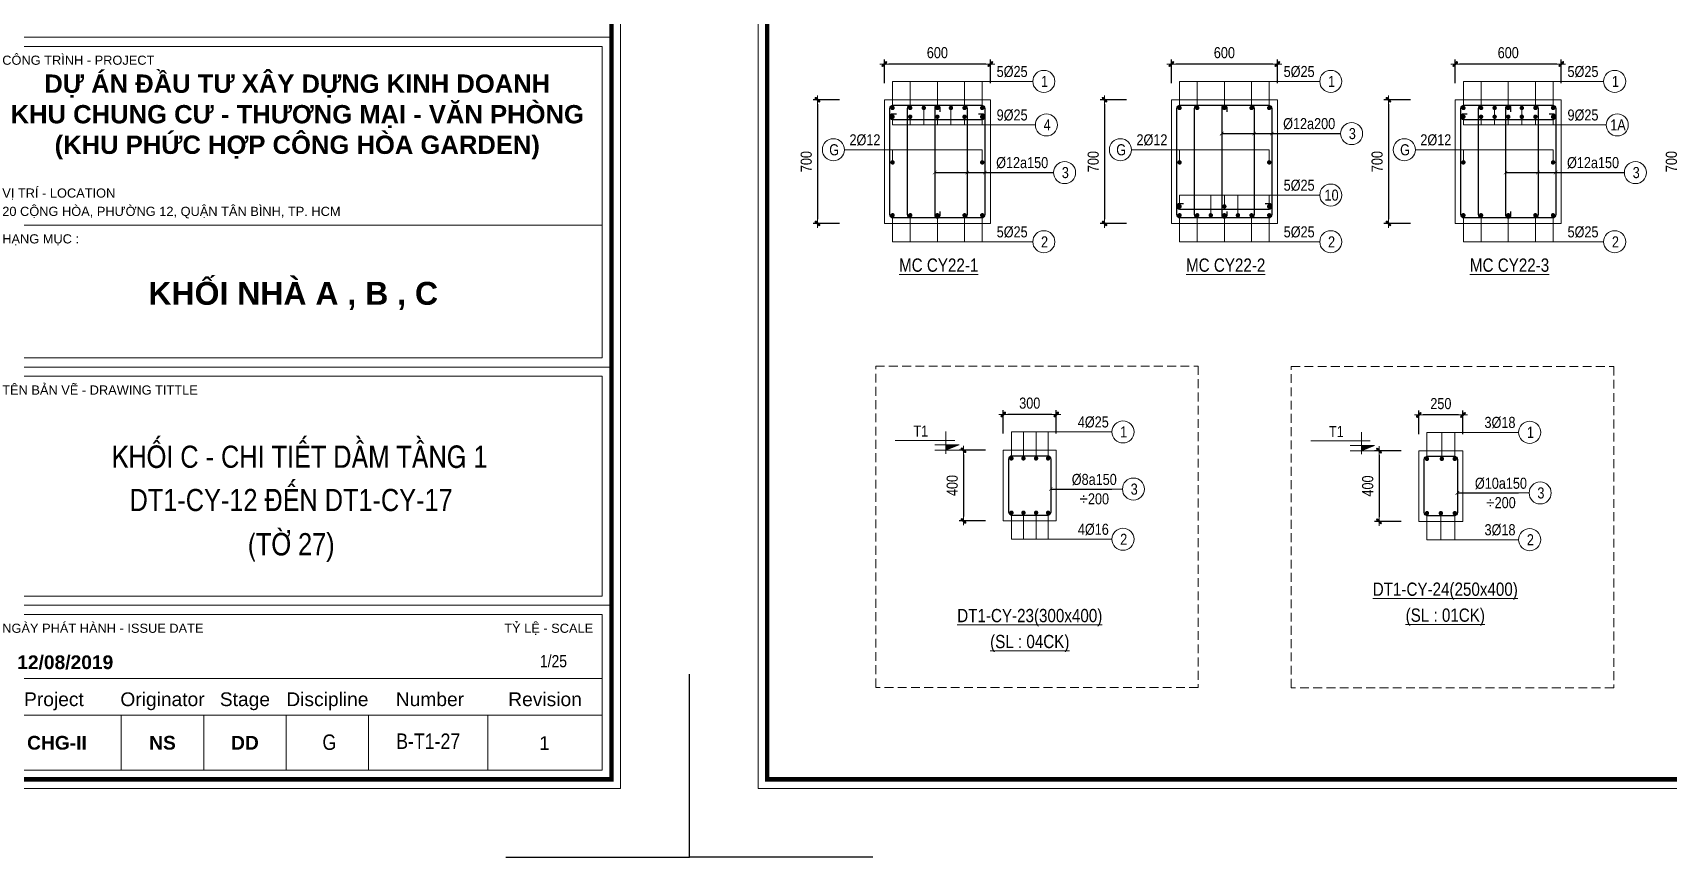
# Model space of a CAD drawing. Header units: millimetres. Extents: x 397144 to 8960116, y 345581 to 674207.
# Drawn here: x 5080753 to 5090010, y 602096 to 606763 of the extents above; entities that cross this region are included whole.
import ezdxf
from ezdxf.enums import TextEntityAlignment as Align

# ---------------------------------------------------------------- set-up
doc = ezdxf.new("R2010")
doc.units = ezdxf.units.MM
doc.header["$PDSIZE"] = -10
doc.linetypes.add('CENTER', pattern=[2, 1.25, -0.25, 0.25, -0.25])
doc.linetypes.add('HIDDEN', pattern=[0.375, 0.25, -0.125])
doc.layers.get('0').update_dxf_attribs({"linetype": 'CONTINUOUS'})
doc.layers.get('Defpoints').update_dxf_attribs({"color": 12, "linetype": 'CONTINUOUS'})
for name, color, linetype, lineweight in [('CDAI', 8, 'CONTINUOUS', 30), ('CHUNHO', 7, 'CENTER', 13), ('CTHEP', 2, 'CONTINUOUS', 50), ('DBAO', 3, 'CONTINUOUS', 20), ('DGIONG', 4, 'CONTINUOUS', 13), ('KTH', 150, 'CONTINUOUS', 5), ('Net khuat', 8, 'HIDDEN', 13), ('STICK', 1, 'CONTINUOUS', 9), ('TEXT', 7, 'CONTINUOUS', 15)]:
    doc.layers.add(name, color=color, linetype=linetype, lineweight=lineweight)
doc.layers.add('HATCH', color=7, linetype='CONTINUOUS', lineweight=5, true_color=0x2491ff)
doc.styles.add('CHG_XX_Khung ten$0$A1 BORDER$0$ARIAL', font='arial.ttf')
doc.styles.add('CHG_XX_Khung ten$0$A1 BORDER$0$Arial - Bold', font='arialbd.ttf', dxfattribs={"height": 2.5})
doc.styles.add('CHG_XX_Khung ten$0$arial', font='arial.ttf')
doc.styles.add('Star-HelCon', font='VHELVCN_0.TTF')
doc.styles.add('TTP-HelCon', font='VHELVCN_0.TTF')
doc.styles.add('VNI-HELVE-CONDENSE', font='VHELVCN_0.TTF')
doc.dimstyles.new('kc-25', dxfattribs={"dimtxt": 62.5, "dimasz": 20, "dimexe": 20, "dimexo": 50, "dimgap": 25, "dimtad": 3, "dimdec": 0, "dimzin": 0, "dimdsep": 46, "dimtxsty": 'VNI-HELVE-CONDENSE', "dimblk": 'DIM', "dimcen": 2.5, "dimclrd": 256, "dimclre": 154, "dimclrt": 7, "dimaunit": 1, "dimadec": 0, "dimazin": 0, "dimtfac": 1, "dimtdec": 0, "dimtix": 1, "dimtmove": 0, "dimatfit": 3, "dimldrblk": 'DOT', "dimfxl": 1, "dimtolj": 1, "dimtzin": 0, "dimarcsym": 0})
doc.dimstyles.new('TTP-25', dxfattribs={"dimscale": 25, "dimtxt": 2.5, "dimasz": 1, "dimexe": 1, "dimexo": 1, "dimgap": 0.09, "dimtad": 0, "dimdec": 4, "dimrnd": 5, "dimzin": 9, "dimdsep": 46, "dimtxsty": 'TTP-HelCon', "dimblk": 'Stick1', "dimcen": 0.09, "dimdle": 1.5, "dimclrd": 256, "dimclre": 256, "dimclrt": 7, "dimadec": 0, "dimazin": 0, "dimtfac": 1, "dimtdec": 4, "dimtmove": 0, "dimatfit": 3, "dimldrblk": '_ArchTick1', "dimfxl": 1, "dimtvp": 1, "dimtolj": 1, "dimtzin": 0, "dimarcsym": 0})

# ---------------------------------------------------------------- blocks, each defined once
blk = doc.blocks.new('Stick1')
at = {"layer": 'STICK'}
h = blk.add_hatch(color=256, dxfattribs=at)
edge = h.paths.add_edge_path()
edge.add_line((0.3, 0.5), (-0.5, -0.3))
edge.add_arc((-0.4, -0.4), 0.141, 135, 315)
edge.add_line((-0.3, -0.5), (0.5, 0.3))
edge.add_arc((0.4, 0.4), 0.141, 315, 495)
blk.add_line((1, 0), (-1, 0), dxfattribs=at)
blk.add_lwpolyline([(0.3, 0.5), (-0.5, -0.3, 1), (-0.3, -0.5), (0.5, 0.3, 1), (0.3, 0.5, 1)], format="xyb", dxfattribs=at)
blk = doc.blocks.new('*D1561')
at = {"layer": 'Defpoints', "color": 0, "ltscale": 500, "transparency": 16777216}
for p in [(5086246.6, 604602.3), (5086246.6, 604469), (5086546.6, 604469)]:
    blk.add_point(p, dxfattribs=at)
at = {"layer": 'KTH', "lineweight": -2, "ltscale": 500, "transparency": 16777216}
for p, q in [((5086246.6, 604494), (5086246.6, 604627.3)), ((5086521.6, 604602.3), (5086271.6, 604602.3)), ((5086546.6, 604494), (5086546.6, 604627.3))]:
    blk.add_line(p, q, dxfattribs=at)
at = {"layer": 'KTH', "lineweight": -2, "ltscale": 500, "transparency": 16777216, "xscale": 25, "yscale": 25, "zscale": 25, "rotation": 180}
blk.add_blockref('Stick1', (5086246.6, 604602.3), dxfattribs=at)
at = {"layer": 'KTH', "lineweight": -2, "ltscale": 500, "transparency": 16777216, "xscale": 25, "yscale": 25, "zscale": 25}
blk.add_blockref('Stick1', (5086546.6, 604602.3), dxfattribs=at)
at = {"layer": 'KTH', "color": 7, "ltscale": 500, "transparency": 16777216, "insert": (5086396.6, 604666.1), "char_height": 62.5, "attachment_point": 5, "style": 'TTP-HelCon'}
blk.add_mtext('\\A1;300', dxfattribs=at)
blk = doc.blocks.new('_ArchTick1')
at = {"color": 0, "const_width": 3.81}
blk.add_lwpolyline([(-12.7, -12.7), (12.7, 12.7)], dxfattribs=at)
blk = doc.blocks.new('*D1562')
at = {"layer": 'Defpoints', "color": 0, "ltscale": 500, "transparency": 16777216}
for p in [(5086171.4, 604400), (5086021.6, 604000), (5086171.4, 604000)]:
    blk.add_point(p, dxfattribs=at)
at = {"layer": 'KTH', "lineweight": -2, "ltscale": 500, "transparency": 16777216}
for p, q in [((5086146.4, 604400), (5085996.6, 604400)), ((5086021.6, 604375), (5086021.6, 604025)), ((5086146.4, 604000), (5085996.6, 604000))]:
    blk.add_line(p, q, dxfattribs=at)
at = {"layer": 'KTH', "lineweight": -2, "ltscale": 500, "transparency": 16777216, "xscale": 25, "yscale": 25, "zscale": 25}
for p, rotation in [((5086021.6, 604400), 90), ((5086021.6, 604000), 270)]:
    blk.add_blockref('Stick1', p, dxfattribs=dict(at, rotation=rotation))
at = {"layer": 'KTH', "color": 7, "ltscale": 500, "transparency": 16777216, "insert": (5085957.8, 604200), "char_height": 62.5, "attachment_point": 5, "rotation": 90, "style": 'TTP-HelCon'}
blk.add_mtext('\\A1;400', dxfattribs=at)
blk = doc.blocks.new('CODE')
at = {"layer": 'DBAO'}
for p, q in [((-62.5, -20), (-62.5, 105)), ((-62.5, 0), (-137.5, 30)), ((-137.5, 30), (0, 30)), ((-137.5, 0), (0, 0)), ((-112.5, 55), (223.6, 55))]:
    blk.add_line(p, q, dxfattribs=at)
at = {"layer": 'HATCH', "color": 1}
blk.add_solid([(-62.5, 0), (-137.5, 30), (-62.5, 30)], dxfattribs=at)
blk = doc.blocks.new('DIM')
h = blk.add_hatch(color=1)
h.paths.add_polyline_path([(0.49, 0.29, 1), (0.29, 0.49), (-0.19, 0), (0.19, 0)])
h.paths.add_polyline_path([(0.19, 0), (-0.19, 0), (-0.49, -0.29, 1), (-0.29, -0.49)])
at = {"color": 9}
for p, q in [((-0.19, 0), (-1.5, 0)), ((0.19, 0), (1.5, 0))]:
    blk.add_line(p, q, dxfattribs=at)
at = {"color": 1}
for p, q in [((-0.49, -0.29), (0.29, 0.49)), ((-0.29, -0.49), (0.49, 0.29)), ((-0.19, 0), (0.19, 0))]:
    blk.add_line(p, q, dxfattribs=at)
blk.add_arc((-0.39, -0.39), 0.138, 135, 315, dxfattribs=at)
blk = doc.blocks.new('*D1567')
at = {"layer": 'Defpoints', "color": 0, "ltscale": 500, "transparency": 16777216}
for p in [(5085573.6, 606585.5), (5085573.6, 606452.3), (5086173.6, 606452.3)]:
    blk.add_point(p, dxfattribs=at)
at = {"layer": 'KTH', "lineweight": -2, "ltscale": 500, "transparency": 16777216}
for p, q in [((5085573.6, 606477.3), (5085573.6, 606610.5)), ((5086148.6, 606585.5), (5085598.6, 606585.5)), ((5086173.6, 606477.3), (5086173.6, 606610.5))]:
    blk.add_line(p, q, dxfattribs=at)
at = {"layer": 'KTH', "lineweight": -2, "ltscale": 500, "transparency": 16777216, "xscale": 25, "yscale": 25, "zscale": 25, "rotation": 180}
blk.add_blockref('Stick1', (5085573.6, 606585.5), dxfattribs=at)
at = {"layer": 'KTH', "lineweight": -2, "ltscale": 500, "transparency": 16777216, "xscale": 25, "yscale": 25, "zscale": 25}
blk.add_blockref('Stick1', (5086173.6, 606585.5), dxfattribs=at)
at = {"layer": 'KTH', "color": 7, "ltscale": 500, "transparency": 16777216, "insert": (5085873.6, 606649.4), "char_height": 62.5, "attachment_point": 5, "style": 'TTP-HelCon'}
blk.add_mtext('\\A1;600', dxfattribs=at)
blk = doc.blocks.new('*D1568')
at = {"layer": 'Defpoints', "color": 0, "ltscale": 500, "transparency": 16777216}
for p in [(5085345.3, 606383.3), (5085195.4, 605683.3), (5085345.3, 605683.3)]:
    blk.add_point(p, dxfattribs=at)
at = {"layer": 'KTH', "lineweight": -2, "ltscale": 500, "transparency": 16777216}
for p, q in [((5085320.3, 606383.3), (5085170.4, 606383.3)), ((5085195.4, 606358.3), (5085195.4, 605708.3)), ((5085320.3, 605683.3), (5085170.4, 605683.3))]:
    blk.add_line(p, q, dxfattribs=at)
at = {"layer": 'KTH', "lineweight": -2, "ltscale": 500, "transparency": 16777216, "xscale": 25, "yscale": 25, "zscale": 25}
for p, rotation in [((5085195.4, 606383.3), 90), ((5085195.4, 605683.3), 270)]:
    blk.add_blockref('Stick1', p, dxfattribs=dict(at, rotation=rotation))
at = {"layer": 'KTH', "color": 7, "ltscale": 500, "transparency": 16777216, "insert": (5085131.6, 606033.3), "char_height": 62.5, "attachment_point": 5, "rotation": 90, "style": 'TTP-HelCon'}
blk.add_mtext('\\A1;700', dxfattribs=at)
blk = doc.blocks.new('*D1569')
at = {"layer": 'Defpoints', "color": 0, "ltscale": 500, "transparency": 16777216}
for p in [(5087198, 606585.5), (5087198, 606452.3), (5087798, 606452.3)]:
    blk.add_point(p, dxfattribs=at)
at = {"layer": 'KTH', "lineweight": -2, "ltscale": 500, "transparency": 16777216}
for p, q in [((5087198, 606477.3), (5087198, 606610.5)), ((5087773, 606585.5), (5087223, 606585.5)), ((5087798, 606477.3), (5087798, 606610.5))]:
    blk.add_line(p, q, dxfattribs=at)
at = {"layer": 'KTH', "lineweight": -2, "ltscale": 500, "transparency": 16777216, "xscale": 25, "yscale": 25, "zscale": 25, "rotation": 180}
blk.add_blockref('Stick1', (5087198, 606585.5), dxfattribs=at)
at = {"layer": 'KTH', "lineweight": -2, "ltscale": 500, "transparency": 16777216, "xscale": 25, "yscale": 25, "zscale": 25}
blk.add_blockref('Stick1', (5087798, 606585.5), dxfattribs=at)
at = {"layer": 'KTH', "color": 7, "ltscale": 500, "transparency": 16777216, "insert": (5087498, 606649.4), "char_height": 62.5, "attachment_point": 5, "style": 'TTP-HelCon'}
blk.add_mtext('\\A1;600', dxfattribs=at)
blk = doc.blocks.new('*D1570')
at = {"layer": 'Defpoints', "color": 0, "ltscale": 500, "transparency": 16777216}
for p in [(5086969.6, 606383.3), (5086819.8, 605683.3), (5086969.6, 605683.3)]:
    blk.add_point(p, dxfattribs=at)
at = {"layer": 'KTH', "lineweight": -2, "ltscale": 500, "transparency": 16777216}
for p, q in [((5086944.6, 606383.3), (5086794.8, 606383.3)), ((5086819.8, 606358.3), (5086819.8, 605708.3)), ((5086944.6, 605683.3), (5086794.8, 605683.3))]:
    blk.add_line(p, q, dxfattribs=at)
at = {"layer": 'KTH', "lineweight": -2, "ltscale": 500, "transparency": 16777216, "xscale": 25, "yscale": 25, "zscale": 25}
for p, rotation in [((5086819.8, 606383.3), 90), ((5086819.8, 605683.3), 270)]:
    blk.add_blockref('Stick1', p, dxfattribs=dict(at, rotation=rotation))
at = {"layer": 'KTH', "color": 7, "ltscale": 500, "transparency": 16777216, "insert": (5086755.9, 606033.3), "char_height": 62.5, "attachment_point": 5, "rotation": 90, "style": 'TTP-HelCon'}
blk.add_mtext('\\A1;700', dxfattribs=at)
blk = doc.blocks.new('*D1571')
at = {"layer": 'Defpoints', "color": 0, "ltscale": 500, "transparency": 16777216}
for p in [(5088804.6, 606585.5), (5088804.6, 606452.3), (5089404.6, 606452.3)]:
    blk.add_point(p, dxfattribs=at)
at = {"layer": 'KTH', "lineweight": -2, "ltscale": 500, "transparency": 16777216}
for p, q in [((5088804.6, 606477.3), (5088804.6, 606610.5)), ((5089379.6, 606585.5), (5088829.6, 606585.5)), ((5089404.6, 606477.3), (5089404.6, 606610.5))]:
    blk.add_line(p, q, dxfattribs=at)
at = {"layer": 'KTH', "lineweight": -2, "ltscale": 500, "transparency": 16777216, "xscale": 25, "yscale": 25, "zscale": 25, "rotation": 180}
blk.add_blockref('Stick1', (5088804.6, 606585.5), dxfattribs=at)
at = {"layer": 'KTH', "lineweight": -2, "ltscale": 500, "transparency": 16777216, "xscale": 25, "yscale": 25, "zscale": 25}
blk.add_blockref('Stick1', (5089404.6, 606585.5), dxfattribs=at)
at = {"layer": 'KTH', "color": 7, "ltscale": 500, "transparency": 16777216, "insert": (5089104.6, 606649.4), "char_height": 62.5, "attachment_point": 5, "style": 'TTP-HelCon'}
blk.add_mtext('\\A1;600', dxfattribs=at)
blk = doc.blocks.new('*D1572')
at = {"layer": 'Defpoints', "color": 0, "ltscale": 500, "transparency": 16777216}
for p in [(5088576.2, 606383.3), (5088426.4, 605683.3), (5088576.2, 605683.3)]:
    blk.add_point(p, dxfattribs=at)
at = {"layer": 'KTH', "lineweight": -2, "ltscale": 500, "transparency": 16777216}
for p, q in [((5088551.2, 606383.3), (5088401.4, 606383.3)), ((5088426.4, 606358.3), (5088426.4, 605708.3)), ((5088551.2, 605683.3), (5088401.4, 605683.3))]:
    blk.add_line(p, q, dxfattribs=at)
at = {"layer": 'KTH', "lineweight": -2, "ltscale": 500, "transparency": 16777216, "xscale": 25, "yscale": 25, "zscale": 25}
for p, rotation in [((5088426.4, 606383.3), 90), ((5088426.4, 605683.3), 270)]:
    blk.add_blockref('Stick1', p, dxfattribs=dict(at, rotation=rotation))
at = {"layer": 'KTH', "color": 7, "ltscale": 500, "transparency": 16777216, "insert": (5088362.6, 606033.3), "char_height": 62.5, "attachment_point": 5, "rotation": 90, "style": 'TTP-HelCon'}
blk.add_mtext('\\A1;700', dxfattribs=at)
blk = doc.blocks.new('*D1574')
at = {"layer": 'Defpoints', "color": 0, "ltscale": 500, "transparency": 16777216}
for p in [(5090241.8, 606383.3), (5090092, 605683.3), (5090241.8, 605683.3)]:
    blk.add_point(p, dxfattribs=at)
at = {"layer": 'KTH', "lineweight": -2, "ltscale": 500, "transparency": 16777216}
for p, q in [((5090216.8, 606383.3), (5090067, 606383.3)), ((5090092, 606358.3), (5090092, 605708.3)), ((5090216.8, 605683.3), (5090067, 605683.3))]:
    blk.add_line(p, q, dxfattribs=at)
at = {"layer": 'KTH', "lineweight": -2, "ltscale": 500, "transparency": 16777216, "xscale": 25, "yscale": 25, "zscale": 25}
for p, rotation in [((5090092, 606383.3), 90), ((5090092, 605683.3), 270)]:
    blk.add_blockref('Stick1', p, dxfattribs=dict(at, rotation=rotation))
at = {"layer": 'KTH', "color": 7, "ltscale": 500, "transparency": 16777216, "insert": (5090028.2, 606033.3), "char_height": 62.5, "attachment_point": 5, "rotation": 90, "style": 'TTP-HelCon'}
blk.add_mtext('\\A1;700', dxfattribs=at)
blk = doc.blocks.new('CHG_XX_Khung ten')
for p, q in [((687, 179), (824, 179)), ((687, 107), (824, 107)), ((687, 55), (824, 55))]:
    blk.add_line(p, q)
at = {"linetype": 'Continuous'}
for p, q in [((689, 39), (822, 39)), ((716.98, 31), (716.98, 19)), ((734.98, 31), (734.98, 19)), ((752.98, 31), (752.98, 19)), ((770.98, 31), (770.98, 19)), ((797, 31), (797, 19))]:
    blk.add_line(p, q, dxfattribs=at)
blk.add_lwpolyline([(15, 579), (826, 579), (826, 15), (15, 15)], close=True)
at = {"color": 4, "linetype": 'Continuous', "const_width": 1}
blk.add_lwpolyline([(17, 577), (824, 577), (824, 17), (17, 17)], close=True, dxfattribs=at)
at = {"linetype": 'Continuous'}
for points in [[(689, 177), (822, 177), (822, 138), (689, 138)], [(689, 109), (822, 109), (822, 138), (689, 138)], [(689, 105), (822, 105), (822, 57), (689, 57)], [(689, 53), (822, 53), (822, 31), (689, 31)], [(822, 19), (689, 19), (689, 31), (822, 31)]]:
    blk.add_lwpolyline(points, close=True, dxfattribs=at)
at = {"layer": 'Defpoints', "color": 1, "ltscale": 2}
for points in [[(40.06, 0), (0, 0), (0, 40)], [(800.94, 0), (841, 0), (841, 40)]]:
    blk.add_lwpolyline(points, dxfattribs=at)
at = {"style": 'CHG_XX_Khung ten$0$A1 BORDER$0$ARIAL'}
for s, p in [('CÔNG TRÌNH - PROJECT', (691, 174)), ('VỊ TRÍ - LOCATION', (691, 145)), ('20 CỘNG HÒA, PHƯỜNG 12, QUẬN TÂN BÌNH, TP. HCM', (691, 141)), ('HẠNG MỤC :', (691, 135)), ('TÊN BẢN VẼ - DRAWING TITTLE', (691, 102)), ('NGÀY PHÁT HÀNH - ISSUE DATE', (691, 50))]:
    blk.add_text(s, height=2, dxfattribs=at).set_placement(p, align=Align.MIDDLE_LEFT)
blk.add_text('TỶ LỆ - SCALE', height=2, dxfattribs=at).set_placement((820, 50), align=Align.MIDDLE_RIGHT)
for s, style, p in [('12/08/2019', 'CHG_XX_Khung ten$0$A1 BORDER$0$Arial - Bold', (704.75, 42.57)), ('Project', 'CHG_XX_Khung ten$0$A1 BORDER$0$ARIAL', (702.28, 34.5)), ('Originator', 'CHG_XX_Khung ten$0$A1 BORDER$0$ARIAL', (725.98, 34.5)), ('Stage', 'CHG_XX_Khung ten$0$A1 BORDER$0$ARIAL', (743.98, 34.5)), ('Discipline', 'CHG_XX_Khung ten$0$A1 BORDER$0$ARIAL', (761.98, 34.5)), ('Number', 'CHG_XX_Khung ten$0$A1 BORDER$0$ARIAL', (784.37, 34.5)), ('Revision', 'CHG_XX_Khung ten$0$A1 BORDER$0$ARIAL', (809.5, 34.5)), ('CHG-II', 'CHG_XX_Khung ten$0$A1 BORDER$0$Arial - Bold', (702.94, 25)), ('NS', 'CHG_XX_Khung ten$0$A1 BORDER$0$Arial - Bold', (725.98, 25)), ('DD', 'CHG_XX_Khung ten$0$A1 BORDER$0$Arial - Bold', (743.98, 25)), ('1', 'CHG_XX_Khung ten$0$arial', (809.36, 24.93))]:
    blk.add_text(s, height=3, dxfattribs=dict(style=style)).set_placement(p, align=Align.MIDDLE_CENTER)
at = {"attachment_point": 2, "style": 'CHG_XX_Khung ten$0$A1 BORDER$0$Arial - Bold'}
for s, insert, char_height, width in [('DỰ ÁN ĐẦU TƯ XÂY DỰNG KINH DOANH\\PKHU CHUNG CƯ - THƯƠNG MẠI - VĂN PHÒNG\\P(KHU PHỨC HỢP CÔNG HÒA GARDEN)', (755.4, 170.88), 4, 159.8745), ('KHỐI NHÀ A , B , C', (754.52, 125.61), 5, 104.1229)]:
    blk.add_mtext(s, dxfattribs=dict(at, insert=insert, char_height=char_height, width=width))
blk = doc.blocks.new('*D8836')
at = {"layer": 'Defpoints', "color": 0, "ltscale": 500, "transparency": 16777216}
for p in [(5088598.3, 604599.6), (5088598.3, 604466.4), (5088848.3, 604466.4)]:
    blk.add_point(p, dxfattribs=at)
at = {"layer": 'KTH', "lineweight": -2, "ltscale": 500, "transparency": 16777216}
for p, q in [((5088598.3, 604491.4), (5088598.3, 604624.6)), ((5088823.3, 604599.6), (5088623.3, 604599.6)), ((5088848.3, 604491.4), (5088848.3, 604624.6))]:
    blk.add_line(p, q, dxfattribs=at)
at = {"layer": 'KTH', "lineweight": -2, "ltscale": 500, "transparency": 16777216, "xscale": 25, "yscale": 25, "zscale": 25, "rotation": 180}
blk.add_blockref('Stick1', (5088598.3, 604599.6), dxfattribs=at)
at = {"layer": 'KTH', "lineweight": -2, "ltscale": 500, "transparency": 16777216, "xscale": 25, "yscale": 25, "zscale": 25}
blk.add_blockref('Stick1', (5088848.3, 604599.6), dxfattribs=at)
at = {"layer": 'KTH', "color": 7, "ltscale": 500, "transparency": 16777216, "insert": (5088723.3, 604663.5), "char_height": 62.5, "attachment_point": 5, "style": 'TTP-HelCon'}
blk.add_mtext('\\A1;250', dxfattribs=at)
blk = doc.blocks.new('*D8837')
at = {"layer": 'Defpoints', "color": 0, "ltscale": 500, "transparency": 16777216}
for p in [(5088523.2, 604397.4), (5088373.3, 603997.4), (5088523.2, 603997.4)]:
    blk.add_point(p, dxfattribs=at)
at = {"layer": 'KTH', "lineweight": -2, "ltscale": 500, "transparency": 16777216}
for p, q in [((5088498.2, 604397.4), (5088348.3, 604397.4)), ((5088373.3, 604372.4), (5088373.3, 604022.4)), ((5088498.2, 603997.4), (5088348.3, 603997.4))]:
    blk.add_line(p, q, dxfattribs=at)
at = {"layer": 'KTH', "lineweight": -2, "ltscale": 500, "transparency": 16777216, "xscale": 25, "yscale": 25, "zscale": 25}
for p, rotation in [((5088373.3, 604397.4), 90), ((5088373.3, 603997.4), 270)]:
    blk.add_blockref('Stick1', p, dxfattribs=dict(at, rotation=rotation))
at = {"layer": 'KTH', "color": 7, "ltscale": 500, "transparency": 16777216, "insert": (5088309.5, 604197.4), "char_height": 62.5, "attachment_point": 5, "rotation": 90, "style": 'TTP-HelCon'}
blk.add_mtext('\\A1;400', dxfattribs=at)

msp = doc.modelspace()

# ---------------------------------------------------------------- linework, layer by layer
at = {"layer": 'CDAI'}
for points in [[(5085623.64269, 606352.02197), (5086123.64269, 606352.02197, -0.4142135624), (5086142.39269, 606333.27197), (5086142.39269, 605733.27197, -0.4142135624), (5086123.64269, 605714.52197), (5085623.64269, 605714.52197, -0.4142135624), (5085604.89269, 605733.27197), (5085604.89269, 606333.27197, -0.4142135624)], [(5085723.64269, 606352.02197), (5086023.64269, 606352.02197, -0.4142135624), (5086042.39269, 606333.27197), (5086042.39269, 605733.27197, -0.4142135624), (5086023.64269, 605714.52197), (5085723.64269, 605714.52197, -0.4142135624), (5085704.89269, 605733.27197), (5085704.89269, 606333.27197, -0.4142135624)], [(5087247.97972, 606352.02197), (5087747.97972, 606352.02197, -0.4142135624), (5087766.72972, 606333.27197), (5087766.72972, 605733.27197, -0.4142135624), (5087747.97972, 605714.52197), (5087247.97972, 605714.52197, -0.4142135624), (5087229.22972, 605733.27197), (5087229.22972, 606333.27197, -0.4142135624)], [(5087347.97972, 606352.02197), (5087647.97972, 606352.02197, -0.4142135624), (5087666.72972, 606333.27197), (5087666.72972, 605733.27197, -0.4142135624), (5087647.97972, 605714.52197), (5087347.97972, 605714.52197, -0.4142135624), (5087329.22972, 605733.27197), (5087329.22972, 606333.27197, -0.4142135624)], [(5088854.60967, 606352.02197), (5089354.60967, 606352.02197, -0.4142135624), (5089373.35967, 606333.27197), (5089373.35967, 605733.27197, -0.4142135624), (5089354.60967, 605714.52197), (5088854.60967, 605714.52197, -0.4142135624), (5088835.85967, 605733.27197), (5088835.85967, 606333.27197, -0.4142135624)], [(5088954.60967, 606352.02197), (5089254.60967, 606352.02197, -0.4142135624), (5089273.35967, 606333.27197), (5089273.35967, 605733.27197, -0.4142135624), (5089254.60967, 605714.52197), (5088954.60967, 605714.52197, -0.4142135624), (5088935.85967, 605733.27197), (5088935.85967, 606333.27197, -0.4142135624)], [(5086296.59924, 604368.77081), (5086496.59924, 604368.77081, -0.4142135624), (5086515.34924, 604350.02081), (5086515.34924, 604050.02081, -0.4142135624), (5086496.59924, 604031.27081), (5086296.59924, 604031.27081, -0.4142135624), (5086277.84924, 604050.02081), (5086277.84924, 604350.02081, -0.4142135624)]]:
    msp.add_lwpolyline(points, format="xyb", close=True, dxfattribs=at)
for points in [[(5085888.64269, 606315.10198), (5085888.64269, 606337.02197, 0.4142135624), (5085873.64269, 606352.02197), (5085873.64269, 606352.02197, 0.4142135624), (5085858.64269, 606337.02197), (5085858.64269, 605729.52197, 0.4142135624), (5085873.64269, 605714.52197), (5085873.64269, 605714.52197, 0.4142135624), (5085888.64269, 605729.52197), (5085888.64269, 605751.44196)], [(5087512.97972, 606315.10198), (5087512.97972, 606337.02197, 0.4142135624), (5087497.97972, 606352.02197), (5087497.97972, 606352.02197, 0.4142135624), (5087482.97972, 606337.02197), (5087482.97972, 605729.52197, 0.4142135624), (5087497.97972, 605714.52197), (5087497.97972, 605714.52197, 0.4142135624), (5087512.97972, 605729.52197), (5087512.97972, 605751.44196)], [(5089119.60967, 606315.10198), (5089119.60967, 606337.02197, 0.4142135624), (5089104.60967, 606352.02197), (5089104.60967, 606352.02197, 0.4142135624), (5089089.60967, 606337.02197), (5089089.60967, 605729.52197, 0.4142135624), (5089104.60967, 605714.52197), (5089104.60967, 605714.52197, 0.4142135624), (5089119.60967, 605729.52197), (5089119.60967, 605751.44196)], [(5085641.81268, 606302.02197), (5085619.89269, 606302.02197, 0.4142135624), (5085604.89269, 606287.02197), (5085604.89269, 606287.02197, 0.4142135624), (5085619.89269, 606272.02197), (5086127.39269, 606272.02197, 0.4142135624), (5086142.39269, 606287.02197), (5086142.39269, 606287.02197, 0.4142135624), (5086127.39269, 606302.02197), (5086105.4727, 606302.02197)], [(5088872.77966, 606302.02197), (5088850.85967, 606302.02197, 0.4142135624), (5088835.85967, 606287.02197), (5088835.85967, 606287.02197, 0.4142135624), (5088850.85967, 606272.02197), (5089358.35967, 606272.02197, 0.4142135624), (5089373.35967, 606287.02197), (5089373.35967, 606287.02197, 0.4142135624), (5089358.35967, 606302.02197), (5089336.43968, 606302.02197)], [(5087266.14971, 605794.52197), (5087244.22972, 605794.52197, 0.4142135624), (5087229.22972, 605779.52197), (5087229.22972, 605779.52197, 0.4142135624), (5087244.22972, 605764.52197), (5087751.72972, 605764.52197, 0.4142135624), (5087766.72972, 605779.52197), (5087766.72972, 605779.52197, 0.4142135624), (5087751.72972, 605794.52197), (5087729.80973, 605794.52197)]]:
    msp.add_lwpolyline(points, format="xyb", dxfattribs=at)
at = {"layer": 'CTHEP', "const_width": 12.5}
for points in [[(5085613.64269, 606337.02197, 1), (5085626.14269, 606337.02197, 1)], [(5085713.64269, 606337.02197, 1), (5085726.14269, 606337.02197, 1)], [(5085790.51769, 606337.02197, 1), (5085803.01769, 606337.02197, 1)], [(5085867.39269, 606337.02197, 1), (5085879.89269, 606337.02197, 1)], [(5085956.76769, 606337.02197, -1), (5085944.26769, 606337.02197, -1)], [(5086021.14269, 606337.02197, 1), (5086033.64269, 606337.02197, 1)], [(5086121.14269, 606337.02197, 1), (5086133.64269, 606337.02197, 1)], [(5087237.97972, 606337.02197, 1), (5087250.47972, 606337.02197, 1)], [(5087337.97972, 606337.02197, 1), (5087350.47972, 606337.02197, 1)], [(5087491.72972, 606337.02197, 1), (5087504.22972, 606337.02197, 1)], [(5087645.47972, 606337.02197, 1), (5087657.97972, 606337.02197, 1)], [(5087745.47972, 606337.02197, 1), (5087757.97972, 606337.02197, 1)], [(5088844.60967, 606337.02197, 1), (5088857.10967, 606337.02197, 1)], [(5088944.60967, 606337.02197, 1), (5088957.10967, 606337.02197, 1)], [(5089021.48467, 606337.02197, 1), (5089033.98467, 606337.02197, 1)], [(5089098.35967, 606337.02197, 1), (5089110.85967, 606337.02197, 1)], [(5089187.73467, 606337.02197, -1), (5089175.23467, 606337.02197, -1)], [(5089252.10967, 606337.02197, 1), (5089264.60967, 606337.02197, 1)], [(5089352.10967, 606337.02197, 1), (5089364.60967, 606337.02197, 1)], [(5085613.64269, 606287.02197, 1), (5085626.14269, 606287.02197, 1)], [(5085713.64269, 606287.02197, 1), (5085726.14269, 606287.02197, 1)], [(5085867.39269, 606287.02197, 1), (5085879.89269, 606287.02197, 1)], [(5086021.14269, 606287.02197, 1), (5086033.64269, 606287.02197, 1)], [(5086121.14269, 606287.02197, 1), (5086133.64269, 606287.02197, 1)], [(5088844.60967, 606287.02197, 1), (5088857.10967, 606287.02197, 1)], [(5088944.60967, 606287.02197, 1), (5088957.10967, 606287.02197, 1)], [(5089021.48467, 606287.02197, 1), (5089033.98467, 606287.02197, 1)], [(5089098.35967, 606287.02197, 1), (5089110.85967, 606287.02197, 1)], [(5089187.73467, 606287.02197, -1), (5089175.23467, 606287.02197, -1)], [(5089252.10967, 606287.02197, 1), (5089264.60967, 606287.02197, 1)], [(5089352.10967, 606287.02197, 1), (5089364.60967, 606287.02197, 1)], [(5085626.14269, 606028.86503, -1), (5085613.64269, 606028.86503, -1)], [(5086133.64269, 606028.86503, -1), (5086121.14269, 606028.86503, -1)], [(5087250.47972, 606028.86503, -1), (5087237.97972, 606028.86503, -1)], [(5087757.97972, 606028.86503, -1), (5087745.47972, 606028.86503, -1)], [(5088857.10967, 606028.86503, -1), (5088844.60967, 606028.86503, -1)], [(5089364.60967, 606028.86503, -1), (5089352.10967, 606028.86503, -1)], [(5087237.97972, 605779.52197, 1), (5087250.47972, 605779.52197, 1)], [(5087491.72972, 605779.52197, 1), (5087504.22972, 605779.52197, 1)], [(5087745.47972, 605779.52197, 1), (5087757.97972, 605779.52197, 1)], [(5085613.64269, 605729.52197, 1), (5085626.14269, 605729.52197, 1)], [(5085713.64269, 605729.52197, 1), (5085726.14269, 605729.52197, 1)], [(5085867.39269, 605729.52197, 1), (5085879.89269, 605729.52197, 1)], [(5086021.14269, 605729.52197, 1), (5086033.64269, 605729.52197, 1)], [(5086121.14269, 605729.52197, 1), (5086133.64269, 605729.52197, 1)], [(5087237.97972, 605729.52197, 1), (5087250.47972, 605729.52197, 1)], [(5087337.97972, 605729.52197, 1), (5087350.47972, 605729.52197, 1)], [(5087414.85472, 605729.52197, 1), (5087427.35472, 605729.52197, 1)], [(5087491.72972, 605729.52197, 1), (5087504.22972, 605729.52197, 1)], [(5087581.10472, 605729.52197, -1), (5087568.60472, 605729.52197, -1)], [(5087645.47972, 605729.52197, 1), (5087657.97972, 605729.52197, 1)], [(5087745.47972, 605729.52197, 1), (5087757.97972, 605729.52197, 1)], [(5088844.60967, 605729.52197, 1), (5088857.10967, 605729.52197, 1)], [(5088944.60967, 605729.52197, 1), (5088957.10967, 605729.52197, 1)], [(5089098.35967, 605729.52197, 1), (5089110.85967, 605729.52197, 1)], [(5089252.10967, 605729.52197, 1), (5089264.60967, 605729.52197, 1)], [(5089352.10967, 605729.52197, 1), (5089364.60967, 605729.52197, 1)], [(5086286.59924, 604353.77081, 1), (5086299.09924, 604353.77081, 1)], [(5086354.59924, 604353.77081, 1), (5086367.09924, 604353.77081, 1)], [(5086438.59924, 604353.77081, -1), (5086426.09924, 604353.77081, -1)], [(5086494.09924, 604353.77081, 1), (5086506.59924, 604353.77081, 1)], [(5086286.59924, 604046.27081, 1), (5086299.09924, 604046.27081, 1)], [(5086367.09924, 604046.27081, -1), (5086354.59924, 604046.27081, -1)], [(5086426.09924, 604046.27081, 1), (5086438.59924, 604046.27081, 1)], [(5086494.09924, 604046.27081, 1), (5086506.59924, 604046.27081, 1)]]:
    msp.add_lwpolyline(points, format="xyb", close=True, dxfattribs=at)
at = {"layer": 'DBAO', "ltscale": 0.8}
for p, q in [((5087658.25305, 605843.6115), (5087645.4454, 605843.6115)), ((5087654.03645, 605843.6115), (5087658.25305, 605843.6115))]:
    msp.add_line(p, q, dxfattribs=at)
at = {"layer": 'DBAO', "flags": 128}
for points in [[(5085573.64269, 606383.27197), (5086173.64269, 606383.27197)], [(5086173.64269, 606383.27197), (5086173.64269, 605683.27197), (5085573.64269, 605683.27197), (5085573.64269, 606383.27197)], [(5087197.97972, 606383.27197), (5087797.97972, 606383.27197)], [(5087797.97972, 606383.27197), (5087797.97972, 605683.27197), (5087197.97972, 605683.27197), (5087197.97972, 606383.27197)], [(5088804.60967, 606383.27197), (5089404.60967, 606383.27197)], [(5089404.60967, 606383.27197), (5089404.60967, 605683.27197), (5088804.60967, 605683.27197), (5088804.60967, 606383.27197)], [(5086546.59924, 604400.02081), (5086546.59924, 604000.02081), (5086246.59924, 604000.02081), (5086246.59924, 604400.02081)], [(5086246.59924, 604400.02081), (5086546.59924, 604400.02081)]]:
    msp.add_lwpolyline(points, dxfattribs=at)
at = {"layer": 'DGIONG'}
for p, q in [((5085619.89269, 606487.02197), (5086413.64269, 606487.02197)), ((5085619.89269, 606337.02197), (5085619.89269, 606487.02197)), ((5085719.89269, 606337.02197), (5085719.89269, 606487.02197)), ((5085873.64269, 606337.02197), (5085873.64269, 606487.02197)), ((5086027.39269, 606337.02197), (5086027.39269, 606487.02197)), ((5086127.39269, 606337.02197), (5086127.39269, 606487.02197)), ((5087244.22972, 606487.02197), (5088037.97972, 606487.02197)), ((5087244.22972, 606337.02197), (5087244.22972, 606487.02197)), ((5087344.22972, 606337.02197), (5087344.22972, 606487.02197)), ((5087497.97972, 606337.02197), (5087497.97972, 606487.02197)), ((5087651.72972, 606337.02197), (5087651.72972, 606487.02197)), ((5087751.72972, 606337.02197), (5087751.72972, 606487.02197)), ((5088850.85967, 606487.02197), (5089644.60967, 606487.02197)), ((5088850.85967, 606337.02197), (5088850.85967, 606487.02197)), ((5088950.85967, 606337.02197), (5088950.85967, 606487.02197)), ((5089104.60967, 606337.02197), (5089104.60967, 606487.02197)), ((5089258.35967, 606337.02197), (5089258.35967, 606487.02197)), ((5089358.35967, 606337.02197), (5089358.35967, 606487.02197)), ((5085796.76769, 606337.02197), (5085796.76769, 606240.97747)), ((5085950.51769, 606337.02197), (5085950.51769, 606240.97747)), ((5089027.73467, 606337.02197), (5089027.73467, 606240.97747)), ((5089181.48467, 606337.02197), (5089181.48467, 606240.97747)), ((5085619.89269, 606288.99972), (5085619.89269, 606240.97747)), ((5085719.89269, 606287.02197), (5085719.89269, 606240.97747)), ((5085873.64269, 606287.02197), (5085873.64269, 606240.97747)), ((5086027.39269, 606287.02197), (5086027.39269, 606240.97747)), ((5086127.39269, 606288.99972), (5086127.39269, 606240.97747)), ((5088850.85967, 606288.99972), (5088850.85967, 606240.97747)), ((5088950.85967, 606287.02197), (5088950.85967, 606240.97747)), ((5089104.60967, 606287.02197), (5089104.60967, 606240.97747)), ((5089258.35967, 606287.02197), (5089258.35967, 606240.97747)), ((5089358.35967, 606288.99972), (5089358.35967, 606240.97747)), ((5085619.89269, 606240.97747), (5086428.0964, 606240.97747)), ((5088850.85967, 606240.97747), (5089659.06337, 606240.97747)), ((5086127.39269, 606100.24682), (5085347.84517, 606100.24682)), ((5085619.89269, 606028.86503), (5085619.89269, 606100.24682)), ((5086127.39269, 606028.86503), (5086127.39269, 606100.24682)), ((5087751.72972, 606100.24682), (5086972.1822, 606100.24682)), ((5087244.22972, 606028.86503), (5087244.22972, 606100.24682)), ((5087751.72972, 606028.86503), (5087751.72972, 606100.24682)), ((5089358.35967, 606100.24682), (5088578.81215, 606100.24682)), ((5088850.85967, 606028.86503), (5088850.85967, 606100.24682)), ((5089358.35967, 606028.86503), (5089358.35967, 606100.24682)), ((5087244.22972, 605843.6115), (5088037.97972, 605843.6115)), ((5087244.22972, 605779.52197), (5087244.22972, 605843.6115)), ((5087421.10472, 605729.52197), (5087421.10472, 605843.6115)), ((5087497.97972, 605779.52197), (5087497.97972, 605843.6115)), ((5087574.85472, 605729.52197), (5087574.85472, 605843.6115)), ((5087751.72972, 605779.52197), (5087751.72972, 605843.6115)), ((5085619.89269, 605579.52197), (5085619.89269, 605729.52197)), ((5085719.89269, 605579.52197), (5085719.89269, 605729.52197)), ((5085873.64269, 605579.52197), (5085873.64269, 605729.52197)), ((5086027.39269, 605579.52197), (5086027.39269, 605729.52197)), ((5086127.39269, 605579.52197), (5086127.39269, 605729.52197)), ((5087244.22972, 605579.52197), (5087244.22972, 605729.52197)), ((5087344.22972, 605579.52197), (5087344.22972, 605729.52197)), ((5087497.97972, 605579.52197), (5087497.97972, 605729.52197)), ((5087651.72972, 605579.52197), (5087651.72972, 605729.52197)), ((5087751.72972, 605579.52197), (5087751.72972, 605729.52197)), ((5088850.85967, 605579.52197), (5088850.85967, 605729.52197)), ((5088950.85967, 605579.52197), (5088950.85967, 605729.52197)), ((5089104.60967, 605579.52197), (5089104.60967, 605729.52197)), ((5089258.35967, 605579.52197), (5089258.35967, 605729.52197)), ((5089358.35967, 605579.52197), (5089358.35967, 605729.52197)), ((5085619.89269, 605579.52197), (5086413.64269, 605579.52197)), ((5087244.22972, 605579.52197), (5088037.97972, 605579.52197)), ((5088850.85967, 605579.52197), (5089644.60967, 605579.52197)), ((5086292.84924, 604353.77081), (5086292.84924, 604503.77081)), ((5086292.84924, 604503.77081), (5086861.59924, 604503.77081)), ((5086360.84924, 604353.77081), (5086360.84924, 604503.77081)), ((5086432.34924, 604353.77081), (5086432.34924, 604503.77081)), ((5086500.34924, 604353.77081), (5086500.34924, 604503.77081)), ((5086515.34924, 604179.82843), (5086921.09924, 604179.82843)), ((5086292.84924, 603896.27081), (5086292.84924, 604046.27081)), ((5086360.84924, 603896.27081), (5086360.84924, 604046.27081)), ((5086432.34924, 603896.27081), (5086432.34924, 604046.27081)), ((5086500.34924, 603896.27081), (5086500.34924, 604046.27081)), ((5086292.84924, 603896.27081), (5086861.59924, 603896.27081))]:
    msp.add_line(p, q, dxfattribs=at)
msp.add_lwpolyline([(5084910.5257, 617054.8672), (5102280.13113, 617054.8672), (5102280.13113, 602536.98804), (5084910.5257, 602536.98804)], close=True, dxfattribs=at)
for centre in [(5086476.14269, 606487.02197), (5088100.47972, 606487.02197), (5089707.10967, 606487.02197), (5086490.5964, 606240.97747), (5088218.06763, 606191.93965), (5089721.56337, 606240.97747), (5085285.34517, 606100.24682), (5086909.6822, 606100.24682), (5088516.31215, 606100.24682), (5086593.7306, 605971.36009), (5089824.69758, 605971.36009), (5088100.47972, 605843.6115), (5086476.14269, 605579.52197), (5088100.47972, 605579.52197), (5089707.10967, 605579.52197), (5086924.09924, 604503.77081), (5086983.59924, 604179.82843), (5086924.09924, 603896.27081)]:
    msp.add_circle(centre, 62.5, dxfattribs=at)
at = {"layer": 'Net khuat', "ltscale": 200}
msp.add_lwpolyline([(5085524.58, 604876.32221), (5087349.67029, 604876.32221), (5087349.67029, 603058.03006), (5085524.58, 603058.03006)], close=True, dxfattribs=at)

# ---------------------------------------------------------------- block references
at = {"layer": 'KTH', "linetype": 'Continuous', "xscale": -1}
msp.add_blockref('CODE', (5085859.11269, 604400.02081), dxfattribs=at)

# ---------------------------------------------------------------- texts
at = {"layer": 'CHUNHO', "style": 'Star-HelCon'}
for s, height, p in [('1/25', 68.75, (5083700.74837, 603171.8704)), ('G', 87.5, (5082432.26905, 602703.79274))]:
    msp.add_text(s, height=height, dxfattribs=at).set_placement(p, align=Align.CENTER)
at = {"layer": 'TEXT', "style": 'TTP-HelCon'}
for s, p in [('5Þ25', (5086209.10103, 606512.02197)), ('5Þ25', (5087833.43805, 606512.02197)), ('5Þ25', (5089440.068, 606512.02197)), ('9Þ25', (5086209.10103, 606265.97747)), ('Þ12a200', (5087830.66393, 606216.93965)), ('9Þ25', (5089440.068, 606265.97747)), ('2Þ12', (5085376.13684, 606125.24682)), ('2Þ12', (5087000.47387, 606125.24682)), ('2Þ12', (5088607.10382, 606125.24682)), ('Þ12a150', (5086206.3269, 605996.36009)), ('Þ12a150', (5089437.29388, 605996.36009)), ('5Þ25', (5087833.43805, 605868.6115)), ('5Þ25', (5086209.36637, 605604.52197)), ('5Þ25', (5087833.70339, 605604.52197)), ('5Þ25', (5089440.33335, 605604.52197))]:
    msp.add_text(s, height=62.5, dxfattribs=at).set_placement(p)
at = {"layer": 'TEXT', "style": 'Star-HelCon'}
for s, p in [('1', (5086480.30936, 606487.02197)), ('1', (5088104.64639, 606487.02197)), ('1', (5089711.27634, 606487.02197)), ('4', (5086494.76306, 606240.97747)), ('1A', (5089725.73004, 606240.97747)), ('3', (5088222.23429, 606191.93965)), ('G', (5085289.51184, 606100.24682)), ('G', (5086913.84887, 606100.24682)), ('G', (5088520.47882, 606100.24682)), ('3', (5086597.89727, 605971.36009)), ('3', (5089828.86424, 605971.36009)), ('10', (5088104.64639, 605843.6115)), ('2', (5086480.30936, 605579.52197)), ('2', (5088104.64639, 605579.52197)), ('2', (5089711.27634, 605579.52197)), ('1', (5086928.26591, 604503.77081)), ('3', (5086987.76591, 604179.82843)), ('2', (5086928.26591, 603896.27081))]:
    msp.add_text(s, height=62.5, dxfattribs=at).set_placement(p, align=Align.MIDDLE)
at = {"layer": 'TEXT', "style": 'TTP-HelCon'}
for s, height, p in [('%%UMC CY22-1', 75, (5085881.09071, 605409.97843)), ('%%UMC CY22-2', 75, (5087505.42774, 605409.97843)), ('%%UMC CY22-3', 75, (5089112.05769, 605409.97843)), ('4Þ25', 62.5, (5086756.09924, 604528.77081)), ('Þ8a150', 62.5, (5086761.59924, 604203.32843)), ('÷200', 62.5, (5086761.59924, 604093.57843)), ('4Þ16', 62.5, (5086756.36458, 603921.27081)), ('%%UDT1-CY-23(300x400)', 75, (5086396.59924, 603426.72727)), ('%%U(SL : 04CK)', 75, (5086396.59924, 603279.83267))]:
    msp.add_text(s, height=height, dxfattribs=at).set_placement(p, align=Align.CENTER)
msp.add_text('T1    ', height=62.5, dxfattribs=at).set_placement((5085901.37936, 604477.0158), align=Align.RIGHT)

# ---------------------------------------------------------------- dimensions: what is measured, and where the dimension line sits
at = {"layer": 'KTH', "ltscale": 500}
for base, p1, p2, picture, middle in [((5085573.64269, 606585.52197), (5086173.64269, 606452.28392), (5085573.64269, 606452.28392), '*D1567', (5085873.64269, 606649.3553)), ((5087197.97972, 606585.52197), (5087797.97972, 606452.28392), (5087197.97972, 606452.28392), '*D1569', (5087497.97972, 606649.3553)), ((5088804.60967, 606585.52197), (5089404.60967, 606452.28392), (5088804.60967, 606452.28392), '*D1571', (5089104.60967, 606649.3553)), ((5086246.59924, 604602.27081), (5086546.59924, 604469.03275), (5086246.59924, 604469.03275), '*D1561', (5086396.59924, 604666.10414))]:
    dim = msp.add_linear_dim(base=base, p1=p1, p2=p2, dimstyle='TTP-25', override={"dimtxsty": 'TTP-HelCon'}, dxfattribs=at)
    dim.commit()
    dim.dimension.update_dxf_attribs({"geometry": picture, "text_midpoint": middle})
for base, p1, p2, picture, middle in [((5085195.43568, 605683.27197), (5085345.26849, 606383.27197), (5085345.26849, 605683.27197), '*D1568', (5085131.60235, 606033.27197)), ((5086819.77271, 605683.27197), (5086969.60552, 606383.27197), (5086969.60552, 605683.27197), '*D1570', (5086755.93938, 606033.27197)), ((5088426.40266, 605683.27197), (5088576.23547, 606383.27197), (5088576.23547, 605683.27197), '*D1572', (5088362.56933, 606033.27197)), ((5090091.99374, 605683.27197), (5090241.82655, 606383.27197), (5090241.82655, 605683.27197), '*D1574', (5090028.16041, 606033.27197)), ((5086021.61269, 604000.02081), (5086171.4455, 604400.02081), (5086171.4455, 604000.02081), '*D1562', (5085957.77936, 604200.02081))]:
    dim = msp.add_linear_dim(base=base, p1=p1, p2=p2, angle=90, dimstyle='TTP-25', override={"dimtxsty": 'TTP-HelCon'}, dxfattribs=at)
    dim.commit()
    dim.dimension.update_dxf_attribs({"geometry": picture, "text_midpoint": middle})

# ---------------------------------------------------------------- leaders
at = {"layer": 'DGIONG'}
for points in [[(5087482.97972, 606191.93965), (5087984.94174, 606191.93965)], [(5087666.72972, 606191.93965), (5088155.56763, 606191.93965)], [(5087766.72972, 606191.93965), (5088155.56763, 606191.93965)], [(5085858.64269, 605971.36009), (5086360.60471, 605971.36009)], [(5086042.39269, 605971.36009), (5086531.2306, 605971.36009)], [(5086142.39269, 605971.36009), (5086531.2306, 605971.36009)], [(5089089.60967, 605971.36009), (5089591.57169, 605971.36009)], [(5089273.35967, 605971.36009), (5089762.19758, 605971.36009)], [(5089373.35967, 605971.36009), (5089762.19758, 605971.36009)], [(5086515.34924, 604179.82843), (5086861.27969, 604179.82843)]]:
    msp.add_leader(points, dimstyle='kc-25', override={"dimtad": 0, "dimldrblk": 'ArchTick', "dimfxl": 100, "dimarcsym": 1}, dxfattribs=at)

# ---------------------------------------------------------------- next in the draw order: block references
at = {"layer": 'KTH', "ltscale": 0.8, "xscale": 25.92478421702978, "yscale": 25.92478421702978, "zscale": 25.92478421702978}
msp.add_blockref('CHG_XX_Khung ten', (5062667.06085, 602096.26671), dxfattribs=at)

# ---------------------------------------------------------------- next in the draw order: block references
msp.add_blockref('CHG_XX_Khung ten', (5084469.80437, 602096.26671), dxfattribs=at)

# ---------------------------------------------------------------- next in the draw order: texts
at = {"layer": 'CHUNHO', "style": 'Star-HelCon'}
for s, height, p in [('KHOÁI C - CHI TIEÁT DAÀM TAÀNG 1', 125, (5082263.74863, 604300.82001)), ('DT1-CY-12 ÑEÁN DT1-CY-17', 125, (5082215.92773, 604055.75805)), ('(TÔØ 27)', 125, (5082215.92773, 603805.82104)), ('B-T1-27', 87.5, (5082991.85807, 602709.44501))]:
    msp.add_text(s, height=height, dxfattribs=at).set_placement(p, align=Align.CENTER)

# ---------------------------------------------------------------- next in the draw order: linework, layer by layer
at = {"layer": 'CDAI'}
msp.add_lwpolyline([(5088648.32286, 604366.12309), (5088798.32286, 604366.12309, -0.4142135624), (5088817.07286, 604347.37309), (5088817.07286, 604047.37309, -0.4142135624), (5088798.32286, 604028.62309), (5088648.32286, 604028.62309, -0.4142135624), (5088629.57286, 604047.37309), (5088629.57286, 604347.37309, -0.4142135624)], format="xyb", close=True, dxfattribs=at)
at = {"layer": 'CTHEP', "const_width": 12.5}
for points in [[(5088638.32286, 604351.12309, 1), (5088650.82286, 604351.12309, 1)], [(5088722.43845, 604351.12309, 1), (5088734.93845, 604351.12309, 1)], [(5088795.82286, 604351.12309, 1), (5088808.32286, 604351.12309, 1)], [(5088638.32286, 604043.62309, 1), (5088650.82286, 604043.62309, 1)], [(5088717.07286, 604043.62309, 1), (5088729.57286, 604043.62309, 1)], [(5088795.82286, 604043.62309, 1), (5088808.32286, 604043.62309, 1)]]:
    msp.add_lwpolyline(points, format="xyb", close=True, dxfattribs=at)
at = {"layer": 'DBAO', "flags": 128}
for points in [[(5088848.32286, 604397.37309), (5088848.32286, 603997.37309), (5088598.32286, 603997.37309), (5088598.32286, 604397.37309)], [(5088598.32286, 604397.37309), (5088848.32286, 604397.37309)]]:
    msp.add_lwpolyline(points, dxfattribs=at)
at = {"layer": 'DGIONG'}
for p, q in [((5088644.57286, 604351.12309), (5088644.57286, 604501.12309)), ((5088644.57286, 604501.12309), (5089163.32286, 604501.12309)), ((5088728.68845, 604351.12309), (5088728.68845, 604501.12309)), ((5088802.07286, 604351.12309), (5088802.07286, 604501.12309)), ((5088817.07286, 604158.25279), (5089222.82286, 604158.25279)), ((5088644.57286, 603893.62309), (5088644.57286, 604043.62309)), ((5088723.32286, 603893.62309), (5088723.32286, 604043.62309)), ((5088802.07286, 603893.62309), (5088802.07286, 604043.62309)), ((5088644.57286, 603893.62309), (5089163.32286, 603893.62309))]:
    msp.add_line(p, q, dxfattribs=at)
for centre in [(5089225.82286, 604501.12309), (5089285.32286, 604158.25279), (5089225.82286, 603893.62309)]:
    msp.add_circle(centre, 62.5, dxfattribs=at)
at = {"layer": 'Net khuat', "ltscale": 200}
msp.add_lwpolyline([(5087876.30362, 604873.67449), (5089701.39391, 604873.67449), (5089701.39391, 603055.38234), (5087876.30362, 603055.38234)], close=True, dxfattribs=at)

# ---------------------------------------------------------------- next in the draw order: block references
at = {"layer": 'KTH', "linetype": 'Continuous', "xscale": -1}
msp.add_blockref('CODE', (5088210.83631, 604397.37309), dxfattribs=at)

# ---------------------------------------------------------------- next in the draw order: texts
at = {"layer": 'TEXT', "style": 'TTP-HelCon'}
for s, height, p in [('3Þ18', 62.5, (5089057.82286, 604526.12309)), ('Þ10a150', 62.5, (5089063.32286, 604181.75279)), ('÷200', 62.5, (5089063.32286, 604072.00279)), ('3Þ18', 62.5, (5089058.0882, 603918.62309)), ('%%UDT1-CY-24(250x400)', 75, (5088748.32286, 603576.04105)), ('%%U(SL : 01CK)', 75, (5088748.32286, 603429.14646))]:
    msp.add_text(s, height=height, dxfattribs=at).set_placement(p, align=Align.CENTER)
msp.add_text('T1    ', height=62.5, dxfattribs=at).set_placement((5088253.10297, 604474.36808), align=Align.RIGHT)
at = {"layer": 'TEXT', "style": 'Star-HelCon'}
for s, p in [('1', (5089229.98953, 604501.12309)), ('3', (5089289.48953, 604158.25279)), ('2', (5089229.98953, 603893.62309))]:
    msp.add_text(s, height=62.5, dxfattribs=at).set_placement(p, align=Align.MIDDLE)

# ---------------------------------------------------------------- next in the draw order: dimensions: what is measured, and where the dimension line sits
at = {"layer": 'KTH', "ltscale": 500}
dim = msp.add_linear_dim(base=(5088598.32286, 604599.62309), p1=(5088848.32286, 604466.38504), p2=(5088598.32286, 604466.38504), dimstyle='TTP-25', override={"dimtxsty": 'TTP-HelCon'}, dxfattribs=at)
dim.commit()
dim.dimension.update_dxf_attribs({"geometry": '*D8836', "text_midpoint": (5088723.32286, 604663.45642)})
dim = msp.add_linear_dim(base=(5088373.33631, 603997.37309), p1=(5088523.16912, 604397.37309), p2=(5088523.16912, 603997.37309), angle=90, dimstyle='TTP-25', override={"dimtxsty": 'TTP-HelCon'}, dxfattribs=at)
dim.commit()
dim.dimension.update_dxf_attribs({"geometry": '*D8837', "text_midpoint": (5088309.50297, 604197.37309)})

# ---------------------------------------------------------------- next in the draw order: leaders
at = {"layer": 'DGIONG'}
msp.add_leader([(5088817.07286, 604158.25279), (5089163.00331, 604158.25279)], dimstyle='kc-25', override={"dimtad": 0, "dimldrblk": 'ArchTick', "dimfxl": 100, "dimarcsym": 1}, dxfattribs=at)

doc.saveas('drawing.dxf')
